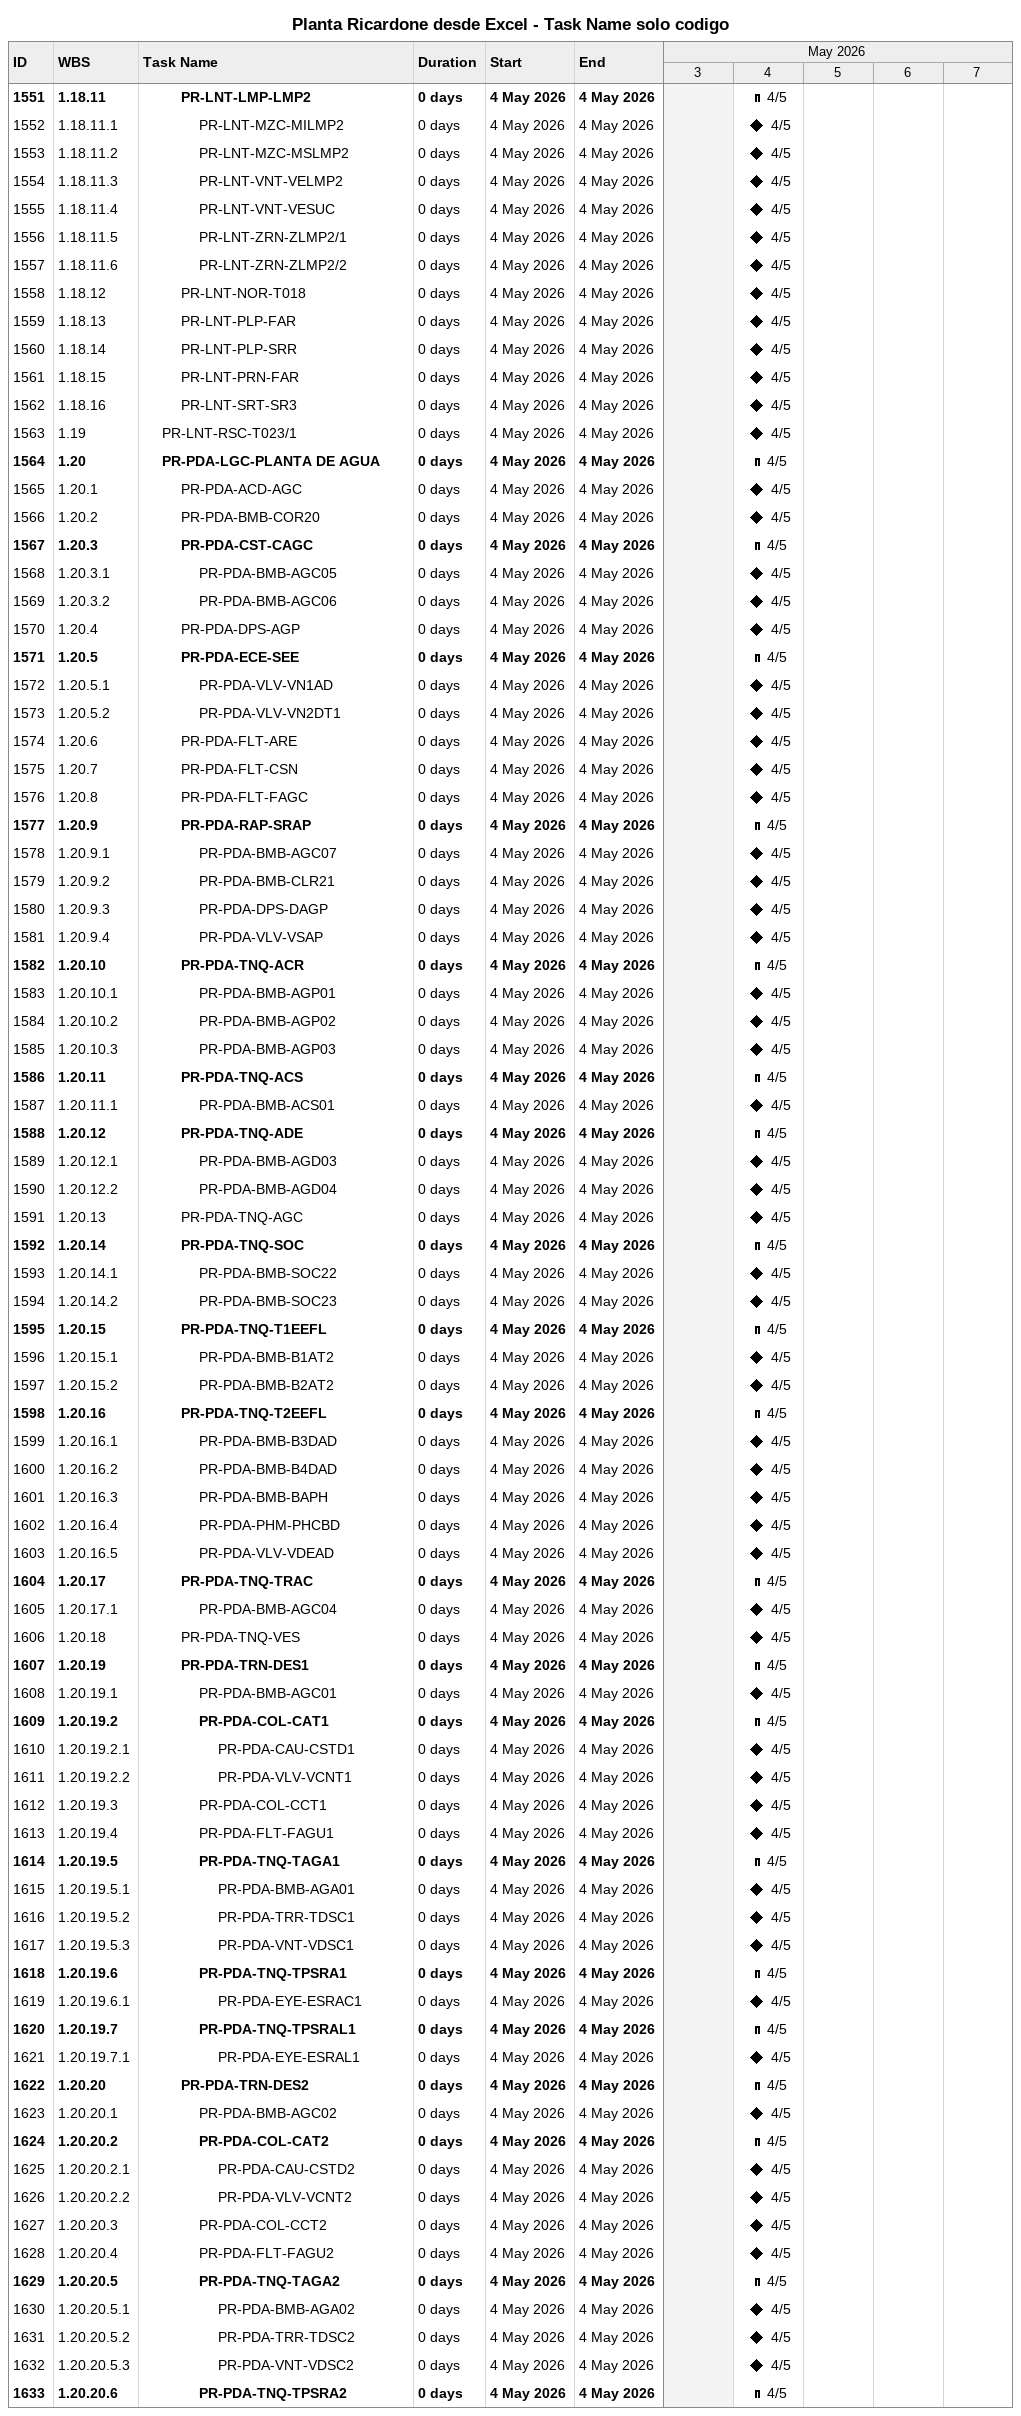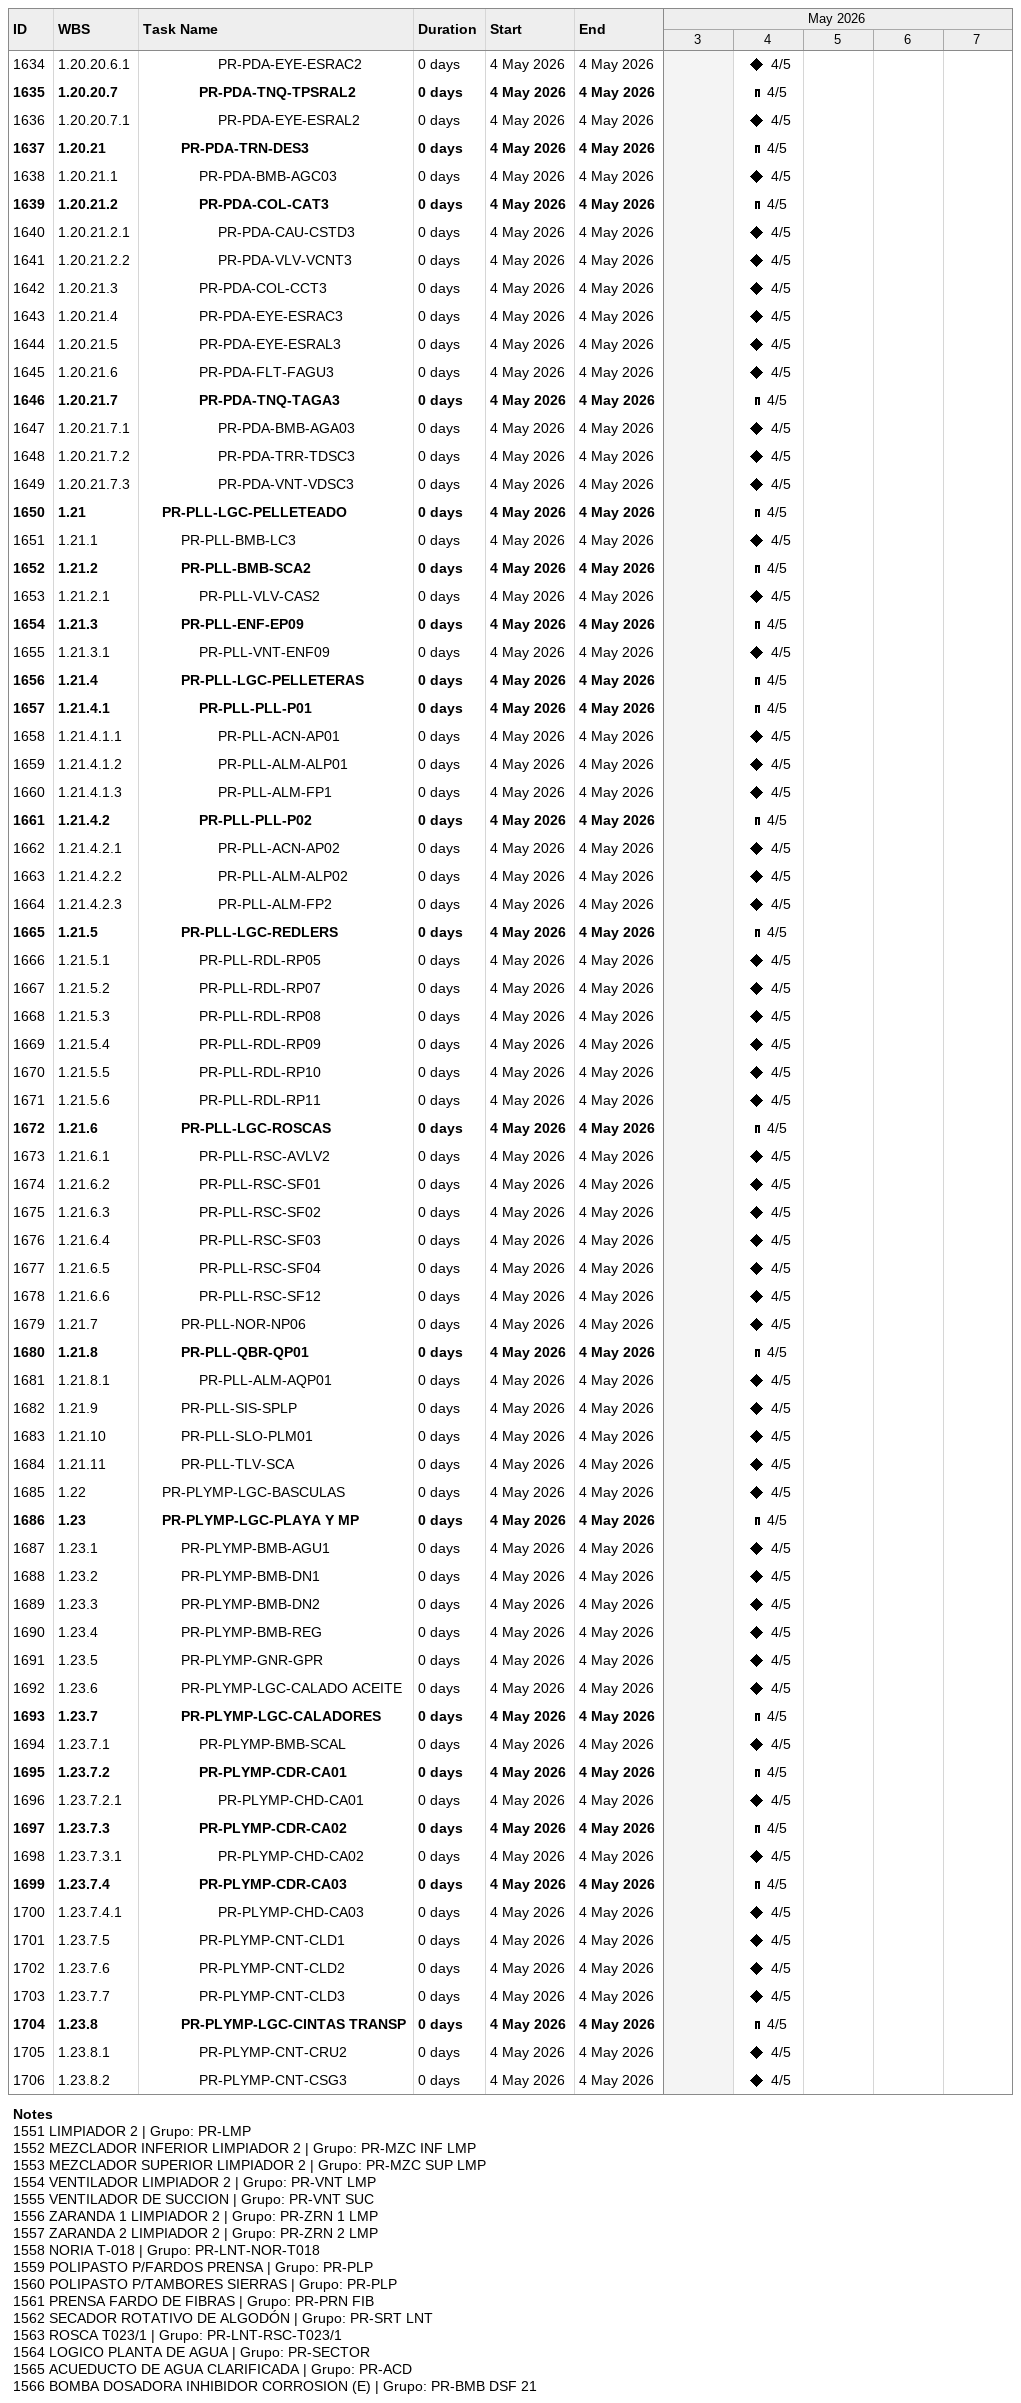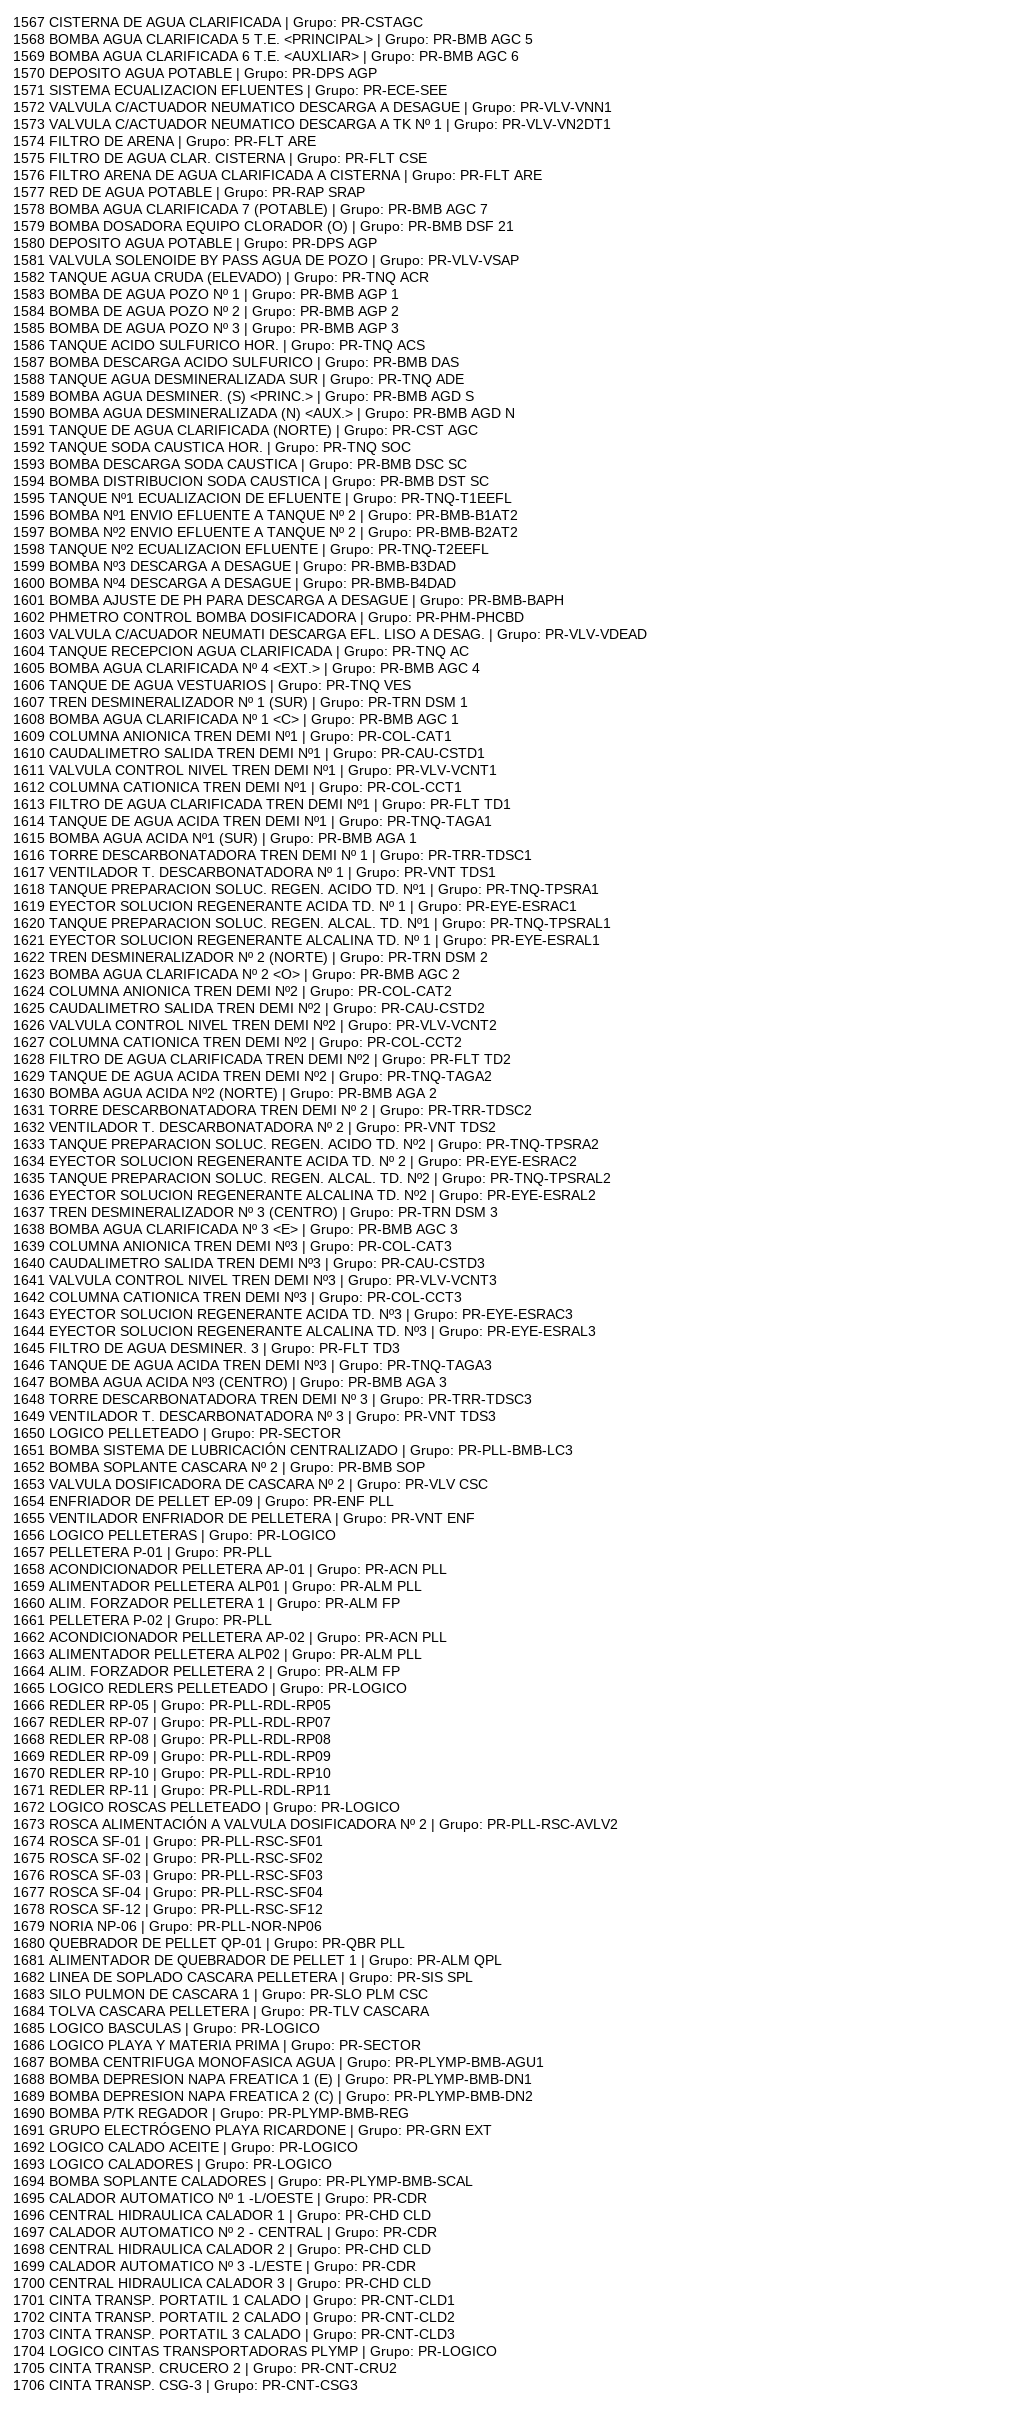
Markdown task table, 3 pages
Planta Ricardone desde Excel - Task Name solo codigo

| ID | WBS | Task | Duration | Start | Finish |
|---|---|---|---|---|---|
| 1551 | 1.18.11 | **PR-LNT-LMP-LMP2** | 0d | 2026-05-04 | 2026-05-04 |
| 1552 | 1.18.11.1 | PR-LNT-MZC-MILMP2 | 0d | 2026-05-04 | 2026-05-04 |
| 1553 | 1.18.11.2 | PR-LNT-MZC-MSLMP2 | 0d | 2026-05-04 | 2026-05-04 |
| 1554 | 1.18.11.3 | PR-LNT-VNT-VELMP2 | 0d | 2026-05-04 | 2026-05-04 |
| 1555 | 1.18.11.4 | PR-LNT-VNT-VESUC | 0d | 2026-05-04 | 2026-05-04 |
| 1556 | 1.18.11.5 | PR-LNT-ZRN-ZLMP2/1 | 0d | 2026-05-04 | 2026-05-04 |
| 1557 | 1.18.11.6 | PR-LNT-ZRN-ZLMP2/2 | 0d | 2026-05-04 | 2026-05-04 |
| 1558 | 1.18.12 | PR-LNT-NOR-T018 | 0d | 2026-05-04 | 2026-05-04 |
| 1559 | 1.18.13 | PR-LNT-PLP-FAR | 0d | 2026-05-04 | 2026-05-04 |
| 1560 | 1.18.14 | PR-LNT-PLP-SRR | 0d | 2026-05-04 | 2026-05-04 |
| 1561 | 1.18.15 | PR-LNT-PRN-FAR | 0d | 2026-05-04 | 2026-05-04 |
| 1562 | 1.18.16 | PR-LNT-SRT-SR3 | 0d | 2026-05-04 | 2026-05-04 |
| 1563 | 1.19 | PR-LNT-RSC-T023/1 | 0d | 2026-05-04 | 2026-05-04 |
| 1564 | 1.20 | **PR-PDA-LGC-PLANTA DE AGUA** | 0d | 2026-05-04 | 2026-05-04 |
| 1565 | 1.20.1 | PR-PDA-ACD-AGC | 0d | 2026-05-04 | 2026-05-04 |
| 1566 | 1.20.2 | PR-PDA-BMB-COR20 | 0d | 2026-05-04 | 2026-05-04 |
| 1567 | 1.20.3 | **PR-PDA-CST-CAGC** | 0d | 2026-05-04 | 2026-05-04 |
| 1568 | 1.20.3.1 | PR-PDA-BMB-AGC05 | 0d | 2026-05-04 | 2026-05-04 |
| 1569 | 1.20.3.2 | PR-PDA-BMB-AGC06 | 0d | 2026-05-04 | 2026-05-04 |
| 1570 | 1.20.4 | PR-PDA-DPS-AGP | 0d | 2026-05-04 | 2026-05-04 |
| 1571 | 1.20.5 | **PR-PDA-ECE-SEE** | 0d | 2026-05-04 | 2026-05-04 |
| 1572 | 1.20.5.1 | PR-PDA-VLV-VN1AD | 0d | 2026-05-04 | 2026-05-04 |
| 1573 | 1.20.5.2 | PR-PDA-VLV-VN2DT1 | 0d | 2026-05-04 | 2026-05-04 |
| 1574 | 1.20.6 | PR-PDA-FLT-ARE | 0d | 2026-05-04 | 2026-05-04 |
| 1575 | 1.20.7 | PR-PDA-FLT-CSN | 0d | 2026-05-04 | 2026-05-04 |
| 1576 | 1.20.8 | PR-PDA-FLT-FAGC | 0d | 2026-05-04 | 2026-05-04 |
| 1577 | 1.20.9 | **PR-PDA-RAP-SRAP** | 0d | 2026-05-04 | 2026-05-04 |
| 1578 | 1.20.9.1 | PR-PDA-BMB-AGC07 | 0d | 2026-05-04 | 2026-05-04 |
| 1579 | 1.20.9.2 | PR-PDA-BMB-CLR21 | 0d | 2026-05-04 | 2026-05-04 |
| 1580 | 1.20.9.3 | PR-PDA-DPS-DAGP | 0d | 2026-05-04 | 2026-05-04 |
| 1581 | 1.20.9.4 | PR-PDA-VLV-VSAP | 0d | 2026-05-04 | 2026-05-04 |
| 1582 | 1.20.10 | **PR-PDA-TNQ-ACR** | 0d | 2026-05-04 | 2026-05-04 |
| 1583 | 1.20.10.1 | PR-PDA-BMB-AGP01 | 0d | 2026-05-04 | 2026-05-04 |
| 1584 | 1.20.10.2 | PR-PDA-BMB-AGP02 | 0d | 2026-05-04 | 2026-05-04 |
| 1585 | 1.20.10.3 | PR-PDA-BMB-AGP03 | 0d | 2026-05-04 | 2026-05-04 |
| 1586 | 1.20.11 | **PR-PDA-TNQ-ACS** | 0d | 2026-05-04 | 2026-05-04 |
| 1587 | 1.20.11.1 | PR-PDA-BMB-ACS01 | 0d | 2026-05-04 | 2026-05-04 |
| 1588 | 1.20.12 | **PR-PDA-TNQ-ADE** | 0d | 2026-05-04 | 2026-05-04 |
| 1589 | 1.20.12.1 | PR-PDA-BMB-AGD03 | 0d | 2026-05-04 | 2026-05-04 |
| 1590 | 1.20.12.2 | PR-PDA-BMB-AGD04 | 0d | 2026-05-04 | 2026-05-04 |
| 1591 | 1.20.13 | PR-PDA-TNQ-AGC | 0d | 2026-05-04 | 2026-05-04 |
| 1592 | 1.20.14 | **PR-PDA-TNQ-SOC** | 0d | 2026-05-04 | 2026-05-04 |
| 1593 | 1.20.14.1 | PR-PDA-BMB-SOC22 | 0d | 2026-05-04 | 2026-05-04 |
| 1594 | 1.20.14.2 | PR-PDA-BMB-SOC23 | 0d | 2026-05-04 | 2026-05-04 |
| 1595 | 1.20.15 | **PR-PDA-TNQ-T1EEFL** | 0d | 2026-05-04 | 2026-05-04 |
| 1596 | 1.20.15.1 | PR-PDA-BMB-B1AT2 | 0d | 2026-05-04 | 2026-05-04 |
| 1597 | 1.20.15.2 | PR-PDA-BMB-B2AT2 | 0d | 2026-05-04 | 2026-05-04 |
| 1598 | 1.20.16 | **PR-PDA-TNQ-T2EEFL** | 0d | 2026-05-04 | 2026-05-04 |
| 1599 | 1.20.16.1 | PR-PDA-BMB-B3DAD | 0d | 2026-05-04 | 2026-05-04 |
| 1600 | 1.20.16.2 | PR-PDA-BMB-B4DAD | 0d | 2026-05-04 | 2026-05-04 |
| 1601 | 1.20.16.3 | PR-PDA-BMB-BAPH | 0d | 2026-05-04 | 2026-05-04 |
| 1602 | 1.20.16.4 | PR-PDA-PHM-PHCBD | 0d | 2026-05-04 | 2026-05-04 |
| 1603 | 1.20.16.5 | PR-PDA-VLV-VDEAD | 0d | 2026-05-04 | 2026-05-04 |
| 1604 | 1.20.17 | **PR-PDA-TNQ-TRAC** | 0d | 2026-05-04 | 2026-05-04 |
| 1605 | 1.20.17.1 | PR-PDA-BMB-AGC04 | 0d | 2026-05-04 | 2026-05-04 |
| 1606 | 1.20.18 | PR-PDA-TNQ-VES | 0d | 2026-05-04 | 2026-05-04 |
| 1607 | 1.20.19 | **PR-PDA-TRN-DES1** | 0d | 2026-05-04 | 2026-05-04 |
| 1608 | 1.20.19.1 | PR-PDA-BMB-AGC01 | 0d | 2026-05-04 | 2026-05-04 |
| 1609 | 1.20.19.2 | **PR-PDA-COL-CAT1** | 0d | 2026-05-04 | 2026-05-04 |
| 1610 | 1.20.19.2.1 | PR-PDA-CAU-CSTD1 | 0d | 2026-05-04 | 2026-05-04 |
| 1611 | 1.20.19.2.2 | PR-PDA-VLV-VCNT1 | 0d | 2026-05-04 | 2026-05-04 |
| 1612 | 1.20.19.3 | PR-PDA-COL-CCT1 | 0d | 2026-05-04 | 2026-05-04 |
| 1613 | 1.20.19.4 | PR-PDA-FLT-FAGU1 | 0d | 2026-05-04 | 2026-05-04 |
| 1614 | 1.20.19.5 | **PR-PDA-TNQ-TAGA1** | 0d | 2026-05-04 | 2026-05-04 |
| 1615 | 1.20.19.5.1 | PR-PDA-BMB-AGA01 | 0d | 2026-05-04 | 2026-05-04 |
| 1616 | 1.20.19.5.2 | PR-PDA-TRR-TDSC1 | 0d | 2026-05-04 | 2026-05-04 |
| 1617 | 1.20.19.5.3 | PR-PDA-VNT-VDSC1 | 0d | 2026-05-04 | 2026-05-04 |
| 1618 | 1.20.19.6 | **PR-PDA-TNQ-TPSRA1** | 0d | 2026-05-04 | 2026-05-04 |
| 1619 | 1.20.19.6.1 | PR-PDA-EYE-ESRAC1 | 0d | 2026-05-04 | 2026-05-04 |
| 1620 | 1.20.19.7 | **PR-PDA-TNQ-TPSRAL1** | 0d | 2026-05-04 | 2026-05-04 |
| 1621 | 1.20.19.7.1 | PR-PDA-EYE-ESRAL1 | 0d | 2026-05-04 | 2026-05-04 |
| 1622 | 1.20.20 | **PR-PDA-TRN-DES2** | 0d | 2026-05-04 | 2026-05-04 |
| 1623 | 1.20.20.1 | PR-PDA-BMB-AGC02 | 0d | 2026-05-04 | 2026-05-04 |
| 1624 | 1.20.20.2 | **PR-PDA-COL-CAT2** | 0d | 2026-05-04 | 2026-05-04 |
| 1625 | 1.20.20.2.1 | PR-PDA-CAU-CSTD2 | 0d | 2026-05-04 | 2026-05-04 |
| 1626 | 1.20.20.2.2 | PR-PDA-VLV-VCNT2 | 0d | 2026-05-04 | 2026-05-04 |
| 1627 | 1.20.20.3 | PR-PDA-COL-CCT2 | 0d | 2026-05-04 | 2026-05-04 |
| 1628 | 1.20.20.4 | PR-PDA-FLT-FAGU2 | 0d | 2026-05-04 | 2026-05-04 |
| 1629 | 1.20.20.5 | **PR-PDA-TNQ-TAGA2** | 0d | 2026-05-04 | 2026-05-04 |
| 1630 | 1.20.20.5.1 | PR-PDA-BMB-AGA02 | 0d | 2026-05-04 | 2026-05-04 |
| 1631 | 1.20.20.5.2 | PR-PDA-TRR-TDSC2 | 0d | 2026-05-04 | 2026-05-04 |
| 1632 | 1.20.20.5.3 | PR-PDA-VNT-VDSC2 | 0d | 2026-05-04 | 2026-05-04 |
| 1633 | 1.20.20.6 | **PR-PDA-TNQ-TPSRA2** | 0d | 2026-05-04 | 2026-05-04 |
| 1634 | 1.20.20.6.1 | PR-PDA-EYE-ESRAC2 | 0d | 2026-05-04 | 2026-05-04 |
| 1635 | 1.20.20.7 | **PR-PDA-TNQ-TPSRAL2** | 0d | 2026-05-04 | 2026-05-04 |
| 1636 | 1.20.20.7.1 | PR-PDA-EYE-ESRAL2 | 0d | 2026-05-04 | 2026-05-04 |
| 1637 | 1.20.21 | **PR-PDA-TRN-DES3** | 0d | 2026-05-04 | 2026-05-04 |
| 1638 | 1.20.21.1 | PR-PDA-BMB-AGC03 | 0d | 2026-05-04 | 2026-05-04 |
| 1639 | 1.20.21.2 | **PR-PDA-COL-CAT3** | 0d | 2026-05-04 | 2026-05-04 |
| 1640 | 1.20.21.2.1 | PR-PDA-CAU-CSTD3 | 0d | 2026-05-04 | 2026-05-04 |
| 1641 | 1.20.21.2.2 | PR-PDA-VLV-VCNT3 | 0d | 2026-05-04 | 2026-05-04 |
| 1642 | 1.20.21.3 | PR-PDA-COL-CCT3 | 0d | 2026-05-04 | 2026-05-04 |
| 1643 | 1.20.21.4 | PR-PDA-EYE-ESRAC3 | 0d | 2026-05-04 | 2026-05-04 |
| 1644 | 1.20.21.5 | PR-PDA-EYE-ESRAL3 | 0d | 2026-05-04 | 2026-05-04 |
| 1645 | 1.20.21.6 | PR-PDA-FLT-FAGU3 | 0d | 2026-05-04 | 2026-05-04 |
| 1646 | 1.20.21.7 | **PR-PDA-TNQ-TAGA3** | 0d | 2026-05-04 | 2026-05-04 |
| 1647 | 1.20.21.7.1 | PR-PDA-BMB-AGA03 | 0d | 2026-05-04 | 2026-05-04 |
| 1648 | 1.20.21.7.2 | PR-PDA-TRR-TDSC3 | 0d | 2026-05-04 | 2026-05-04 |
| 1649 | 1.20.21.7.3 | PR-PDA-VNT-VDSC3 | 0d | 2026-05-04 | 2026-05-04 |
| 1650 | 1.21 | **PR-PLL-LGC-PELLETEADO** | 0d | 2026-05-04 | 2026-05-04 |
| 1651 | 1.21.1 | PR-PLL-BMB-LC3 | 0d | 2026-05-04 | 2026-05-04 |
| 1652 | 1.21.2 | **PR-PLL-BMB-SCA2** | 0d | 2026-05-04 | 2026-05-04 |
| 1653 | 1.21.2.1 | PR-PLL-VLV-CAS2 | 0d | 2026-05-04 | 2026-05-04 |
| 1654 | 1.21.3 | **PR-PLL-ENF-EP09** | 0d | 2026-05-04 | 2026-05-04 |
| 1655 | 1.21.3.1 | PR-PLL-VNT-ENF09 | 0d | 2026-05-04 | 2026-05-04 |
| 1656 | 1.21.4 | **PR-PLL-LGC-PELLETERAS** | 0d | 2026-05-04 | 2026-05-04 |
| 1657 | 1.21.4.1 | **PR-PLL-PLL-P01** | 0d | 2026-05-04 | 2026-05-04 |
| 1658 | 1.21.4.1.1 | PR-PLL-ACN-AP01 | 0d | 2026-05-04 | 2026-05-04 |
| 1659 | 1.21.4.1.2 | PR-PLL-ALM-ALP01 | 0d | 2026-05-04 | 2026-05-04 |
| 1660 | 1.21.4.1.3 | PR-PLL-ALM-FP1 | 0d | 2026-05-04 | 2026-05-04 |
| 1661 | 1.21.4.2 | **PR-PLL-PLL-P02** | 0d | 2026-05-04 | 2026-05-04 |
| 1662 | 1.21.4.2.1 | PR-PLL-ACN-AP02 | 0d | 2026-05-04 | 2026-05-04 |
| 1663 | 1.21.4.2.2 | PR-PLL-ALM-ALP02 | 0d | 2026-05-04 | 2026-05-04 |
| 1664 | 1.21.4.2.3 | PR-PLL-ALM-FP2 | 0d | 2026-05-04 | 2026-05-04 |
| 1665 | 1.21.5 | **PR-PLL-LGC-REDLERS** | 0d | 2026-05-04 | 2026-05-04 |
| 1666 | 1.21.5.1 | PR-PLL-RDL-RP05 | 0d | 2026-05-04 | 2026-05-04 |
| 1667 | 1.21.5.2 | PR-PLL-RDL-RP07 | 0d | 2026-05-04 | 2026-05-04 |
| 1668 | 1.21.5.3 | PR-PLL-RDL-RP08 | 0d | 2026-05-04 | 2026-05-04 |
| 1669 | 1.21.5.4 | PR-PLL-RDL-RP09 | 0d | 2026-05-04 | 2026-05-04 |
| 1670 | 1.21.5.5 | PR-PLL-RDL-RP10 | 0d | 2026-05-04 | 2026-05-04 |
| 1671 | 1.21.5.6 | PR-PLL-RDL-RP11 | 0d | 2026-05-04 | 2026-05-04 |
| 1672 | 1.21.6 | **PR-PLL-LGC-ROSCAS** | 0d | 2026-05-04 | 2026-05-04 |
| 1673 | 1.21.6.1 | PR-PLL-RSC-AVLV2 | 0d | 2026-05-04 | 2026-05-04 |
| 1674 | 1.21.6.2 | PR-PLL-RSC-SF01 | 0d | 2026-05-04 | 2026-05-04 |
| 1675 | 1.21.6.3 | PR-PLL-RSC-SF02 | 0d | 2026-05-04 | 2026-05-04 |
| 1676 | 1.21.6.4 | PR-PLL-RSC-SF03 | 0d | 2026-05-04 | 2026-05-04 |
| 1677 | 1.21.6.5 | PR-PLL-RSC-SF04 | 0d | 2026-05-04 | 2026-05-04 |
| 1678 | 1.21.6.6 | PR-PLL-RSC-SF12 | 0d | 2026-05-04 | 2026-05-04 |
| 1679 | 1.21.7 | PR-PLL-NOR-NP06 | 0d | 2026-05-04 | 2026-05-04 |
| 1680 | 1.21.8 | **PR-PLL-QBR-QP01** | 0d | 2026-05-04 | 2026-05-04 |
| 1681 | 1.21.8.1 | PR-PLL-ALM-AQP01 | 0d | 2026-05-04 | 2026-05-04 |
| 1682 | 1.21.9 | PR-PLL-SIS-SPLP | 0d | 2026-05-04 | 2026-05-04 |
| 1683 | 1.21.10 | PR-PLL-SLO-PLM01 | 0d | 2026-05-04 | 2026-05-04 |
| 1684 | 1.21.11 | PR-PLL-TLV-SCA | 0d | 2026-05-04 | 2026-05-04 |
| 1685 | 1.22 | PR-PLYMP-LGC-BASCULAS | 0d | 2026-05-04 | 2026-05-04 |
| 1686 | 1.23 | **PR-PLYMP-LGC-PLAYA Y MP** | 0d | 2026-05-04 | 2026-05-04 |
| 1687 | 1.23.1 | PR-PLYMP-BMB-AGU1 | 0d | 2026-05-04 | 2026-05-04 |
| 1688 | 1.23.2 | PR-PLYMP-BMB-DN1 | 0d | 2026-05-04 | 2026-05-04 |
| 1689 | 1.23.3 | PR-PLYMP-BMB-DN2 | 0d | 2026-05-04 | 2026-05-04 |
| 1690 | 1.23.4 | PR-PLYMP-BMB-REG | 0d | 2026-05-04 | 2026-05-04 |
| 1691 | 1.23.5 | PR-PLYMP-GNR-GPR | 0d | 2026-05-04 | 2026-05-04 |
| 1692 | 1.23.6 | PR-PLYMP-LGC-CALADO ACEITE | 0d | 2026-05-04 | 2026-05-04 |
| 1693 | 1.23.7 | **PR-PLYMP-LGC-CALADORES** | 0d | 2026-05-04 | 2026-05-04 |
| 1694 | 1.23.7.1 | PR-PLYMP-BMB-SCAL | 0d | 2026-05-04 | 2026-05-04 |
| 1695 | 1.23.7.2 | **PR-PLYMP-CDR-CA01** | 0d | 2026-05-04 | 2026-05-04 |
| 1696 | 1.23.7.2.1 | PR-PLYMP-CHD-CA01 | 0d | 2026-05-04 | 2026-05-04 |
| 1697 | 1.23.7.3 | **PR-PLYMP-CDR-CA02** | 0d | 2026-05-04 | 2026-05-04 |
| 1698 | 1.23.7.3.1 | PR-PLYMP-CHD-CA02 | 0d | 2026-05-04 | 2026-05-04 |
| 1699 | 1.23.7.4 | **PR-PLYMP-CDR-CA03** | 0d | 2026-05-04 | 2026-05-04 |
| 1700 | 1.23.7.4.1 | PR-PLYMP-CHD-CA03 | 0d | 2026-05-04 | 2026-05-04 |
| 1701 | 1.23.7.5 | PR-PLYMP-CNT-CLD1 | 0d | 2026-05-04 | 2026-05-04 |
| 1702 | 1.23.7.6 | PR-PLYMP-CNT-CLD2 | 0d | 2026-05-04 | 2026-05-04 |
| 1703 | 1.23.7.7 | PR-PLYMP-CNT-CLD3 | 0d | 2026-05-04 | 2026-05-04 |
| 1704 | 1.23.8 | **PR-PLYMP-LGC-CINTAS TRANSP** | 0d | 2026-05-04 | 2026-05-04 |
| 1705 | 1.23.8.1 | PR-PLYMP-CNT-CRU2 | 0d | 2026-05-04 | 2026-05-04 |
| 1706 | 1.23.8.2 | PR-PLYMP-CNT-CSG3 | 0d | 2026-05-04 | 2026-05-04 |

Notes
- 1551: LIMPIADOR 2 | Grupo: PR-LMP
- 1552: MEZCLADOR INFERIOR LIMPIADOR 2 | Grupo: PR-MZC INF LMP
- 1553: MEZCLADOR SUPERIOR LIMPIADOR 2 | Grupo: PR-MZC SUP LMP
- 1554: VENTILADOR LIMPIADOR 2 | Grupo: PR-VNT LMP
- 1555: VENTILADOR DE SUCCION | Grupo: PR-VNT SUC
- 1556: ZARANDA 1 LIMPIADOR 2 | Grupo: PR-ZRN 1 LMP
- 1557: ZARANDA 2 LIMPIADOR 2 | Grupo: PR-ZRN 2 LMP
- 1558: NORIA T-018 | Grupo: PR-LNT-NOR-T018
- 1559: POLIPASTO P/FARDOS PRENSA | Grupo: PR-PLP
- 1560: POLIPASTO P/TAMBORES SIERRAS | Grupo: PR-PLP
- 1561: PRENSA FARDO DE FIBRAS | Grupo: PR-PRN FIB
- 1562: SECADOR ROTATIVO DE ALGODÓN | Grupo: PR-SRT LNT
- 1563: ROSCA T023/1 | Grupo: PR-LNT-RSC-T023/1
- 1564: LOGICO PLANTA DE AGUA | Grupo: PR-SECTOR
- 1565: ACUEDUCTO DE AGUA CLARIFICADA | Grupo: PR-ACD
- 1566: BOMBA DOSADORA INHIBIDOR CORROSION (E) | Grupo: PR-BMB DSF 21
- 1567: CISTERNA DE AGUA CLARIFICADA | Grupo: PR-CSTAGC
- 1568: BOMBA AGUA CLARIFICADA 5 T.E. <PRINCIPAL> | Grupo: PR-BMB AGC 5
- 1569: BOMBA AGUA CLARIFICADA 6 T.E. <AUXLIAR> | Grupo: PR-BMB AGC 6
- 1570: DEPOSITO AGUA POTABLE | Grupo: PR-DPS AGP
- 1571: SISTEMA ECUALIZACION EFLUENTES | Grupo: PR-ECE-SEE
- 1572: VALVULA C/ACTUADOR NEUMATICO DESCARGA A DESAGUE | Grupo: PR-VLV-VNN1
- 1573: VALVULA C/ACTUADOR NEUMATICO DESCARGA A TK Nº 1 | Grupo: PR-VLV-VN2DT1
- 1574: FILTRO DE ARENA | Grupo: PR-FLT ARE
- 1575: FILTRO DE AGUA CLAR. CISTERNA | Grupo: PR-FLT CSE
- 1576: FILTRO ARENA DE AGUA CLARIFICADA A CISTERNA | Grupo: PR-FLT ARE
- 1577: RED DE AGUA POTABLE | Grupo: PR-RAP SRAP
- 1578: BOMBA AGUA CLARIFICADA 7 (POTABLE) | Grupo: PR-BMB AGC 7
- 1579: BOMBA DOSADORA EQUIPO CLORADOR (O) | Grupo: PR-BMB DSF 21
- 1580: DEPOSITO AGUA POTABLE | Grupo: PR-DPS AGP
- 1581: VALVULA SOLENOIDE BY PASS AGUA DE POZO | Grupo: PR-VLV-VSAP
- 1582: TANQUE AGUA CRUDA (ELEVADO) | Grupo: PR-TNQ ACR
- 1583: BOMBA DE AGUA POZO Nº 1 | Grupo: PR-BMB AGP 1
- 1584: BOMBA DE AGUA POZO Nº 2 | Grupo: PR-BMB AGP 2
- 1585: BOMBA DE AGUA POZO Nº 3 | Grupo: PR-BMB AGP 3
- 1586: TANQUE ACIDO SULFURICO HOR. | Grupo: PR-TNQ ACS
- 1587: BOMBA DESCARGA ACIDO SULFURICO | Grupo: PR-BMB DAS
- 1588: TANQUE AGUA DESMINERALIZADA SUR | Grupo: PR-TNQ ADE
- 1589: BOMBA AGUA DESMINER. (S) <PRINC.> | Grupo: PR-BMB AGD S
- 1590: BOMBA AGUA DESMINERALIZADA (N) <AUX.> | Grupo: PR-BMB AGD N
- 1591: TANQUE DE AGUA CLARIFICADA (NORTE) | Grupo: PR-CST AGC
- 1592: TANQUE SODA CAUSTICA HOR. | Grupo: PR-TNQ SOC
- 1593: BOMBA DESCARGA SODA CAUSTICA | Grupo: PR-BMB DSC SC
- 1594: BOMBA DISTRIBUCION SODA CAUSTICA | Grupo: PR-BMB DST SC
- 1595: TANQUE Nº1 ECUALIZACION DE EFLUENTE | Grupo: PR-TNQ-T1EEFL
- 1596: BOMBA Nº1 ENVIO EFLUENTE A TANQUE Nº 2 | Grupo: PR-BMB-B1AT2
- 1597: BOMBA Nº2 ENVIO EFLUENTE A TANQUE Nº 2 | Grupo: PR-BMB-B2AT2
- 1598: TANQUE Nº2 ECUALIZACION EFLUENTE | Grupo: PR-TNQ-T2EEFL
- 1599: BOMBA Nº3 DESCARGA A DESAGUE | Grupo: PR-BMB-B3DAD
- 1600: BOMBA Nº4 DESCARGA A DESAGUE | Grupo: PR-BMB-B4DAD
- 1601: BOMBA AJUSTE DE PH PARA DESCARGA A DESAGUE | Grupo: PR-BMB-BAPH
- 1602: PHMETRO CONTROL BOMBA DOSIFICADORA | Grupo: PR-PHM-PHCBD
- 1603: VALVULA C/ACUADOR NEUMATI DESCARGA EFL. LISO A DESAG. | Grupo: PR-VLV-VDEAD
- 1604: TANQUE RECEPCION AGUA CLARIFICADA | Grupo: PR-TNQ AC
- 1605: BOMBA AGUA CLARIFICADA Nº 4 <EXT.> | Grupo: PR-BMB AGC 4
- 1606: TANQUE DE AGUA VESTUARIOS | Grupo: PR-TNQ VES
- 1607: TREN DESMINERALIZADOR Nº 1 (SUR) | Grupo: PR-TRN DSM 1
- 1608: BOMBA AGUA CLARIFICADA Nº 1 <C> | Grupo: PR-BMB AGC 1
- 1609: COLUMNA ANIONICA TREN DEMI Nº1 | Grupo: PR-COL-CAT1
- 1610: CAUDALIMETRO SALIDA TREN DEMI Nº1 | Grupo: PR-CAU-CSTD1
- 1611: VALVULA CONTROL NIVEL TREN DEMI Nº1 | Grupo: PR-VLV-VCNT1
- 1612: COLUMNA CATIONICA TREN DEMI Nº1 | Grupo: PR-COL-CCT1
- 1613: FILTRO DE AGUA CLARIFICADA TREN DEMI Nº1 | Grupo: PR-FLT TD1
- 1614: TANQUE DE AGUA ACIDA TREN DEMI Nº1 | Grupo: PR-TNQ-TAGA1
- 1615: BOMBA AGUA ACIDA Nº1 (SUR) | Grupo: PR-BMB AGA 1
- 1616: TORRE DESCARBONATADORA TREN DEMI Nº 1 | Grupo: PR-TRR-TDSC1
- 1617: VENTILADOR T. DESCARBONATADORA Nº 1 | Grupo: PR-VNT TDS1
- 1618: TANQUE PREPARACION SOLUC. REGEN. ACIDO TD. Nº1 | Grupo: PR-TNQ-TPSRA1
- 1619: EYECTOR SOLUCION REGENERANTE ACIDA TD. Nº 1 | Grupo: PR-EYE-ESRAC1
- 1620: TANQUE PREPARACION SOLUC. REGEN. ALCAL. TD. Nº1 | Grupo: PR-TNQ-TPSRAL1
- 1621: EYECTOR SOLUCION REGENERANTE ALCALINA TD. Nº 1 | Grupo: PR-EYE-ESRAL1
- 1622: TREN DESMINERALIZADOR Nº 2 (NORTE) | Grupo: PR-TRN DSM 2
- 1623: BOMBA AGUA CLARIFICADA Nº 2 <O> | Grupo: PR-BMB AGC 2
- 1624: COLUMNA ANIONICA TREN DEMI Nº2 | Grupo: PR-COL-CAT2
- 1625: CAUDALIMETRO SALIDA TREN DEMI Nº2 | Grupo: PR-CAU-CSTD2
- 1626: VALVULA CONTROL NIVEL TREN DEMI Nº2 | Grupo: PR-VLV-VCNT2
- 1627: COLUMNA CATIONICA TREN DEMI Nº2 | Grupo: PR-COL-CCT2
- 1628: FILTRO DE AGUA CLARIFICADA TREN DEMI Nº2 | Grupo: PR-FLT TD2
- 1629: TANQUE DE AGUA ACIDA TREN DEMI Nº2 | Grupo: PR-TNQ-TAGA2
- 1630: BOMBA AGUA ACIDA Nº2 (NORTE) | Grupo: PR-BMB AGA 2
- 1631: TORRE DESCARBONATADORA TREN DEMI Nº 2 | Grupo: PR-TRR-TDSC2
- 1632: VENTILADOR T. DESCARBONATADORA Nº 2 | Grupo: PR-VNT TDS2
- 1633: TANQUE PREPARACION SOLUC. REGEN. ACIDO TD. Nº2 | Grupo: PR-TNQ-TPSRA2
- 1634: EYECTOR SOLUCION REGENERANTE ACIDA TD. Nº 2 | Grupo: PR-EYE-ESRAC2
- 1635: TANQUE PREPARACION SOLUC. REGEN. ALCAL. TD. Nº2 | Grupo: PR-TNQ-TPSRAL2
- 1636: EYECTOR SOLUCION REGENERANTE ALCALINA TD. Nº2 | Grupo: PR-EYE-ESRAL2
- 1637: TREN DESMINERALIZADOR Nº 3 (CENTRO) | Grupo: PR-TRN DSM 3
- 1638: BOMBA AGUA CLARIFICADA Nº 3 <E> | Grupo: PR-BMB AGC 3
- 1639: COLUMNA ANIONICA TREN DEMI Nº3 | Grupo: PR-COL-CAT3
- 1640: CAUDALIMETRO SALIDA TREN DEMI Nº3 | Grupo: PR-CAU-CSTD3
- 1641: VALVULA CONTROL NIVEL TREN DEMI Nº3 | Grupo: PR-VLV-VCNT3
- 1642: COLUMNA CATIONICA TREN DEMI Nº3 | Grupo: PR-COL-CCT3
- 1643: EYECTOR SOLUCION REGENERANTE ACIDA TD. Nº3 | Grupo: PR-EYE-ESRAC3
- 1644: EYECTOR SOLUCION REGENERANTE ALCALINA TD. Nº3 | Grupo: PR-EYE-ESRAL3
- 1645: FILTRO DE AGUA DESMINER. 3 | Grupo: PR-FLT TD3
- 1646: TANQUE DE AGUA ACIDA TREN DEMI Nº3 | Grupo: PR-TNQ-TAGA3
- 1647: BOMBA AGUA ACIDA Nº3 (CENTRO) | Grupo: PR-BMB AGA 3
- 1648: TORRE DESCARBONATADORA TREN DEMI Nº 3 | Grupo: PR-TRR-TDSC3
- 1649: VENTILADOR T. DESCARBONATADORA Nº 3 | Grupo: PR-VNT TDS3
- 1650: LOGICO PELLETEADO | Grupo: PR-SECTOR
- 1651: BOMBA SISTEMA DE LUBRICACIÓN CENTRALIZADO | Grupo: PR-PLL-BMB-LC3
- 1652: BOMBA SOPLANTE CASCARA Nº 2 | Grupo: PR-BMB SOP
- 1653: VALVULA DOSIFICADORA DE CASCARA Nº 2 | Grupo: PR-VLV CSC
- 1654: ENFRIADOR DE PELLET EP-09 | Grupo: PR-ENF PLL
- 1655: VENTILADOR ENFRIADOR DE PELLETERA | Grupo: PR-VNT ENF
- 1656: LOGICO PELLETERAS | Grupo: PR-LOGICO
- 1657: PELLETERA P-01 | Grupo: PR-PLL
- 1658: ACONDICIONADOR PELLETERA AP-01 | Grupo: PR-ACN PLL
- 1659: ALIMENTADOR PELLETERA ALP01 | Grupo: PR-ALM PLL
- 1660: ALIM. FORZADOR PELLETERA 1 | Grupo: PR-ALM FP
- 1661: PELLETERA P-02 | Grupo: PR-PLL
- 1662: ACONDICIONADOR PELLETERA AP-02 | Grupo: PR-ACN PLL
- 1663: ALIMENTADOR PELLETERA ALP02 | Grupo: PR-ALM PLL
- 1664: ALIM. FORZADOR PELLETERA 2 | Grupo: PR-ALM FP
- 1665: LOGICO REDLERS PELLETEADO | Grupo: PR-LOGICO
- 1666: REDLER RP-05 | Grupo: PR-PLL-RDL-RP05
- 1667: REDLER RP-07 | Grupo: PR-PLL-RDL-RP07
- 1668: REDLER RP-08 | Grupo: PR-PLL-RDL-RP08
- 1669: REDLER RP-09 | Grupo: PR-PLL-RDL-RP09
- 1670: REDLER RP-10 | Grupo: PR-PLL-RDL-RP10
- 1671: REDLER RP-11 | Grupo: PR-PLL-RDL-RP11
- 1672: LOGICO ROSCAS PELLETEADO | Grupo: PR-LOGICO
- 1673: ROSCA ALIMENTACIÓN A VALVULA DOSIFICADORA Nº 2 | Grupo: PR-PLL-RSC-AVLV2
- 1674: ROSCA SF-01 | Grupo: PR-PLL-RSC-SF01
- 1675: ROSCA SF-02 | Grupo: PR-PLL-RSC-SF02
- 1676: ROSCA SF-03 | Grupo: PR-PLL-RSC-SF03
- 1677: ROSCA SF-04 | Grupo: PR-PLL-RSC-SF04
- 1678: ROSCA SF-12 | Grupo: PR-PLL-RSC-SF12
- 1679: NORIA NP-06 | Grupo: PR-PLL-NOR-NP06
- 1680: QUEBRADOR DE PELLET QP-01 | Grupo: PR-QBR PLL
- 1681: ALIMENTADOR DE QUEBRADOR DE PELLET 1 | Grupo: PR-ALM QPL
- 1682: LINEA DE SOPLADO CASCARA PELLETERA | Grupo: PR-SIS SPL
- 1683: SILO PULMON DE CASCARA 1 | Grupo: PR-SLO PLM CSC
- 1684: TOLVA CASCARA PELLETERA | Grupo: PR-TLV CASCARA
- 1685: LOGICO BASCULAS | Grupo: PR-LOGICO
- 1686: LOGICO PLAYA Y MATERIA PRIMA | Grupo: PR-SECTOR
- 1687: BOMBA CENTRIFUGA MONOFASICA AGUA | Grupo: PR-PLYMP-BMB-AGU1
- 1688: BOMBA DEPRESION NAPA FREATICA 1 (E) | Grupo: PR-PLYMP-BMB-DN1
- 1689: BOMBA DEPRESION NAPA FREATICA 2 (C) | Grupo: PR-PLYMP-BMB-DN2
- 1690: BOMBA P/TK REGADOR | Grupo: PR-PLYMP-BMB-REG
- 1691: GRUPO ELECTRÓGENO PLAYA RICARDONE | Grupo: PR-GRN EXT
- 1692: LOGICO CALADO ACEITE | Grupo: PR-LOGICO
- 1693: LOGICO CALADORES | Grupo: PR-LOGICO
- 1694: BOMBA SOPLANTE CALADORES | Grupo: PR-PLYMP-BMB-SCAL
- 1695: CALADOR AUTOMATICO Nº 1 -L/OESTE | Grupo: PR-CDR
- 1696: CENTRAL HIDRAULICA CALADOR 1 | Grupo: PR-CHD CLD
- 1697: CALADOR AUTOMATICO Nº 2 - CENTRAL | Grupo: PR-CDR
- 1698: CENTRAL HIDRAULICA CALADOR 2 | Grupo: PR-CHD CLD
- 1699: CALADOR AUTOMATICO Nº 3 -L/ESTE | Grupo: PR-CDR
- 1700: CENTRAL HIDRAULICA CALADOR 3 | Grupo: PR-CHD CLD
- 1701: CINTA TRANSP. PORTATIL 1 CALADO | Grupo: PR-CNT-CLD1
- 1702: CINTA TRANSP. PORTATIL 2 CALADO | Grupo: PR-CNT-CLD2
- 1703: CINTA TRANSP. PORTATIL 3 CALADO | Grupo: PR-CNT-CLD3
- 1704: LOGICO CINTAS TRANSPORTADORAS PLYMP | Grupo: PR-LOGICO
- 1705: CINTA TRANSP. CRUCERO 2 | Grupo: PR-CNT-CRU2
- 1706: CINTA TRANSP. CSG-3 | Grupo: PR-CNT-CSG3
